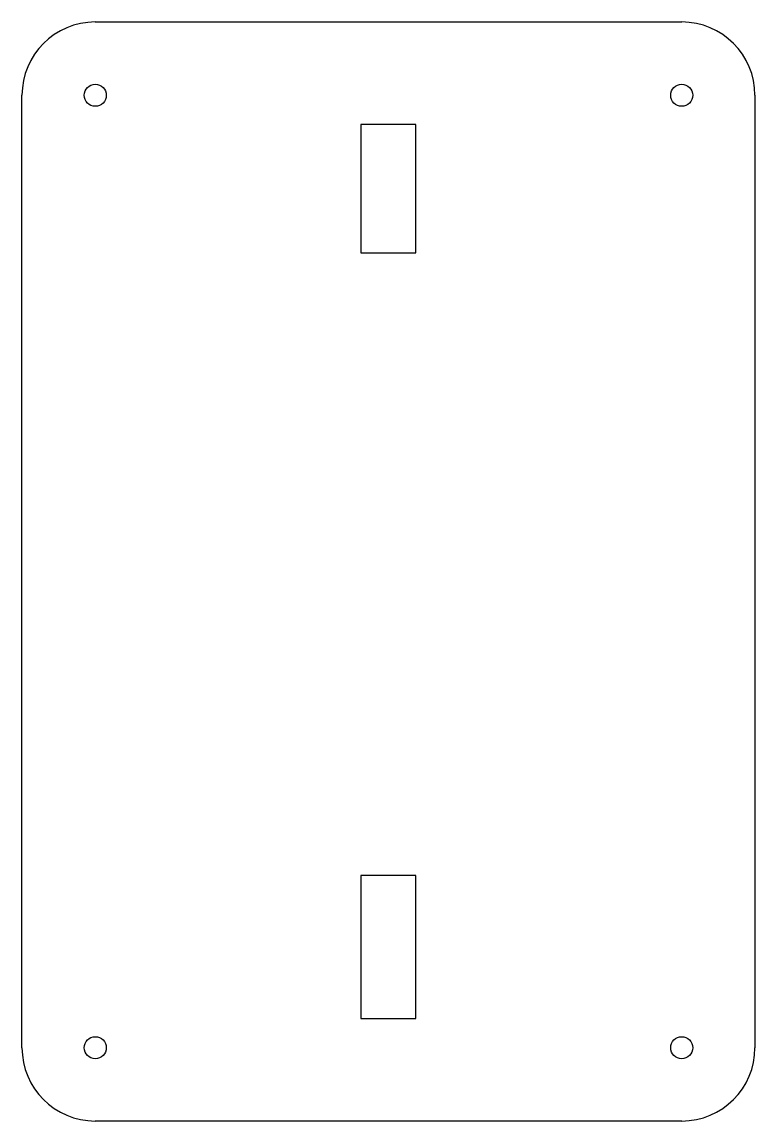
# Model space of a CAD drawing. Extents: x 12 to 212, y 13 to 313.
import ezdxf

# ---------------------------------------------------------------- set-up
doc = ezdxf.new("R2010")
doc.units = 0
doc.layers.add('SICHTBAR', color=7, linetype='CONTINUOUS')

msp = doc.modelspace()

# ---------------------------------------------------------------- linework, layer by layer
at = {"layer": 'SICHTBAR'}
for p, q in [((32.3, 313.24), (192.3, 313.24)), ((12.3, 33.24), (12.3, 293.24)), ((212.3, 293.24), (212.3, 33.24)), ((119.8, 285.24), (104.8, 285.24)), ((104.8, 285.24), (104.8, 250.24)), ((119.8, 250.24), (119.8, 285.24)), ((104.8, 250.24), (119.8, 250.24)), ((104.8, 80.24), (104.8, 41.24)), ((119.8, 80.24), (104.8, 80.24)), ((119.8, 41.24), (119.8, 80.24)), ((104.8, 41.24), (119.8, 41.24)), ((192.3, 13.24), (32.3, 13.24))]:
    msp.add_line(p, q, dxfattribs=at)
for centre in [(32.3, 293.24), (192.3, 293.24), (32.3, 33.24), (192.3, 33.24)]:
    msp.add_circle(centre, 3, dxfattribs=at)
for centre, start, end in [((32.3, 293.24), 90, 180), ((192.3, 293.24), 0, 90), ((32.3, 33.24), 180, 270), ((192.3, 33.24), 270, 0)]:
    msp.add_arc(centre, 20, start, end, dxfattribs=at)

doc.saveas('drawing.dxf')
